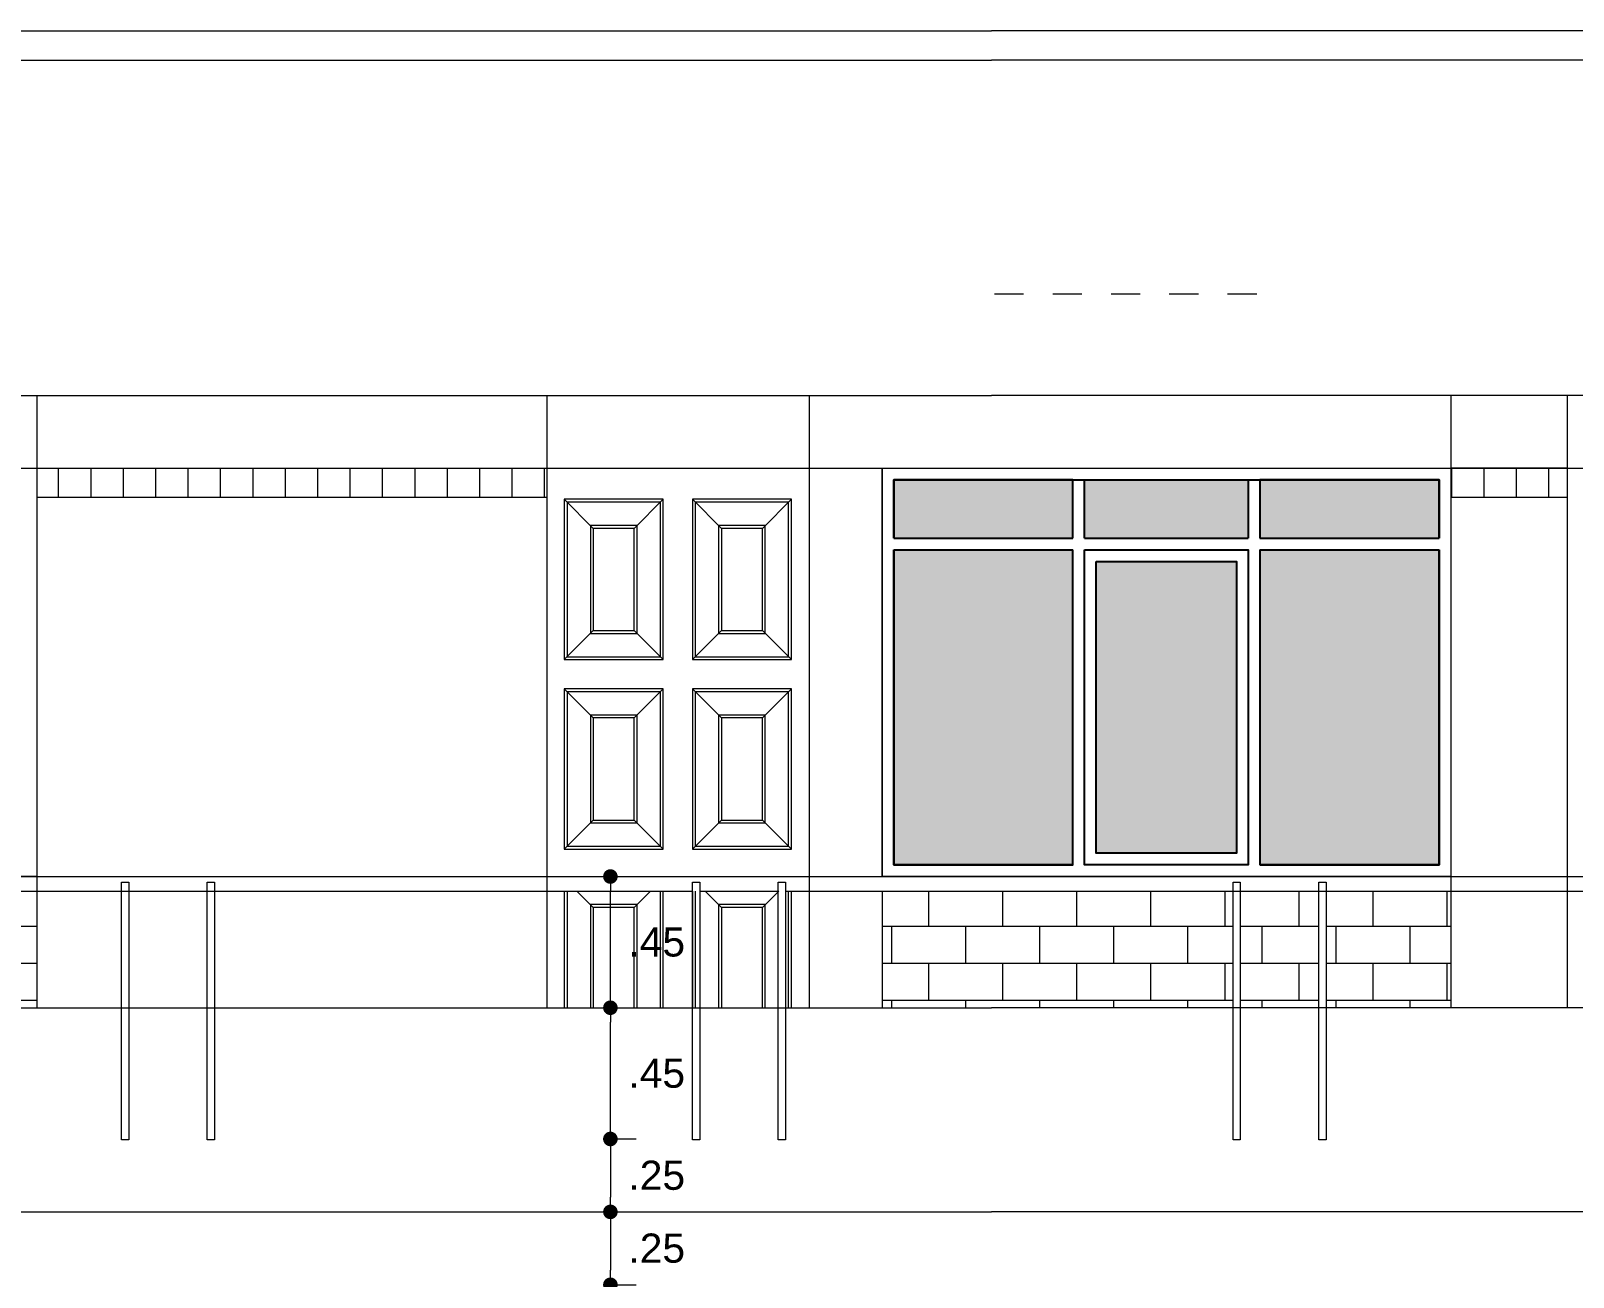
# Model space of a CAD drawing. Header units: millimetres. Extents: x 2178 to 2304, y 1220 to 1359.
# Drawn here: x 2266.21 to 2271.5, y 1240.53 to 1244.8 of the extents above; entities that cross this region are included whole.
import ezdxf

# ---------------------------------------------------------------- set-up
doc = ezdxf.new("R2010")
doc.units = ezdxf.units.MM
doc.linetypes.add('HIDDEN2', pattern=[0.1875, 0.125, -0.0625])
doc.layers.get('0').update_dxf_attribs({"lineweight": 0})
for name, color, linetype, lineweight in [('Pluma 0.10', 252, 'Continuous', 0), ('Proy. Volado', 150, 'HIDDEN2', 5), ('VIDRIOS', 250, 'Continuous', 5)]:
    doc.layers.add(name, color=color, linetype=linetype, lineweight=lineweight)
doc.layers.add('Vidrio', color=150, linetype='Continuous')
doc.styles.add('ARIAL', font='arial.ttf')
doc.dimstyles.new('RPM 50', dxfattribs={"dimtxt": 0.1, "dimasz": 0.05, "dimexe": 0.0885, "dimexo": 0.1535, "dimgap": 0.071, "dimtad": 2, "dimtih": 1, "dimtoh": 1, "dimzin": 4, "dimdsep": 46, "dimtxsty": 'ARIAL', "dimblk": 'DOT', "dimcen": 0.4, "dimdle": 0.25, "dimclrd": 8, "dimclre": 8, "dimclrt": 9, "dimadec": 0, "dimazin": 0, "dimtfac": 1, "dimtix": 1, "dimtmove": 0, "dimatfit": 3, "dimldrblk": 'DOT', "dimfxl": 0.5, "dimfxlon": 1, "dimlwd": 0, "dimlwe": 0, "dimarcsym": 0})

# ---------------------------------------------------------------- blocks, each defined once
blk = doc.blocks.new('_DOT')
at = {"color": 0, "linetype": 'ByBlock'}
blk.add_line((-0.5, 0), (-1, 0), dxfattribs=at)
at = {"color": 0, "linetype": 'ByBlock', "const_width": 0.5}
blk.add_lwpolyline([(-0.25, 0, 1), (0.25, 0, 1)], format="xyb", close=True, dxfattribs=at)
blk = doc.blocks.new('*D1556')
at = {"color": 8, "lineweight": 0, "transparency": 16777216}
for p, q in [((2268.1973, 1241.4546), (2268.2858, 1241.4546)), ((2268.1973, 1241.0546), (2268.1973, 1241.4046)), ((2268.1973, 1241.0046), (2268.2858, 1241.0046))]:
    blk.add_line(p, q, dxfattribs=at)
at = {"layer": 'Defpoints', "color": 0, "transparency": 16777216}
for p in [(2268.1722, 1241.4546), (2268.1973, 1241.4546), (2268.1973, 1241.0046)]:
    blk.add_point(p, dxfattribs=at)
at = {"color": 8, "lineweight": 0, "transparency": 16777216, "xscale": 0.05, "yscale": 0.05, "zscale": 0.05}
for p, rotation in [((2268.1973, 1241.4546), 90), ((2268.1973, 1241.0046), 270)]:
    blk.add_blockref('_DOT', p, dxfattribs=dict(at, rotation=rotation))
at = {"color": 9, "transparency": 16777216, "insert": (2268.3563, 1241.2296), "char_height": 0.1, "attachment_point": 5, "style": 'ARIAL'}
blk.add_mtext('.45', dxfattribs=at)
blk = doc.blocks.new('*D1557')
at = {"color": 8, "lineweight": 0, "transparency": 16777216}
for p, q in [((2268.1973, 1241.9046), (2268.2858, 1241.9046)), ((2268.1973, 1241.5046), (2268.1973, 1241.8546)), ((2268.1973, 1241.4546), (2268.2858, 1241.4546))]:
    blk.add_line(p, q, dxfattribs=at)
at = {"layer": 'Defpoints', "color": 0, "transparency": 16777216}
for p in [(2268.1973, 1241.9046), (2268.1973, 1241.9046), (2268.1722, 1241.4546)]:
    blk.add_point(p, dxfattribs=at)
at = {"color": 8, "lineweight": 0, "transparency": 16777216, "xscale": 0.05, "yscale": 0.05, "zscale": 0.05}
for p, rotation in [((2268.1973, 1241.9046), 90), ((2268.1973, 1241.4546), 270)]:
    blk.add_blockref('_DOT', p, dxfattribs=dict(at, rotation=rotation))
at = {"color": 9, "transparency": 16777216, "insert": (2268.3563, 1241.6796), "char_height": 0.1, "attachment_point": 5, "style": 'ARIAL'}
blk.add_mtext('.45', dxfattribs=at)
blk = doc.blocks.new('*D1558')
at = {"color": 8, "lineweight": 0, "transparency": 16777216}
for p, q in [((2268.1973, 1241.0046), (2268.2858, 1241.0046)), ((2268.1973, 1240.9546), (2268.1973, 1240.8046)), ((2268.1973, 1240.7546), (2268.2858, 1240.7546))]:
    blk.add_line(p, q, dxfattribs=at)
at = {"layer": 'Defpoints', "color": 0, "transparency": 16777216}
for p in [(2268.1973, 1241.0046), (2268.1973, 1240.7546), (2268.1973, 1240.7546)]:
    blk.add_point(p, dxfattribs=at)
at = {"color": 8, "lineweight": 0, "transparency": 16777216, "xscale": 0.05, "yscale": 0.05, "zscale": 0.05}
for p, rotation in [((2268.1973, 1241.0046), 90), ((2268.1973, 1240.7546), 270)]:
    blk.add_blockref('_DOT', p, dxfattribs=dict(at, rotation=rotation))
at = {"color": 9, "transparency": 16777216, "insert": (2268.3563, 1240.8796), "char_height": 0.1, "attachment_point": 5, "style": 'ARIAL'}
blk.add_mtext('.25', dxfattribs=at)
blk = doc.blocks.new('*D1559')
at = {"color": 8, "lineweight": 0, "transparency": 16777216}
for p, q in [((2268.1973, 1240.7546), (2268.2858, 1240.7546)), ((2268.1973, 1240.7046), (2268.1973, 1240.5546)), ((2268.1973, 1240.5046), (2268.2858, 1240.5046))]:
    blk.add_line(p, q, dxfattribs=at)
at = {"layer": 'Defpoints', "color": 0, "transparency": 16777216}
for p in [(2268.1973, 1240.7546), (2268.119, 1240.5046), (2268.1973, 1240.5046)]:
    blk.add_point(p, dxfattribs=at)
at = {"color": 8, "lineweight": 0, "transparency": 16777216, "xscale": 0.05, "yscale": 0.05, "zscale": 0.05}
for p, rotation in [((2268.1973, 1240.7546), 90), ((2268.1973, 1240.5046), 270)]:
    blk.add_blockref('_DOT', p, dxfattribs=dict(at, rotation=rotation))
at = {"color": 9, "transparency": 16777216, "insert": (2268.3563, 1240.6296), "char_height": 0.1, "attachment_point": 5, "style": 'ARIAL'}
blk.add_mtext('.25', dxfattribs=at)

msp = doc.modelspace()

# ---------------------------------------------------------------- hatches: boundary and pattern name
at = {"layer": 'Pluma 0.10'}
h = msp.add_hatch(dxfattribs=at)
h.set_pattern_fill('LINE', color=256, scale=0.035, angle=90)
h.set_pattern_definition([(90, (1087.04629, -581.85824), (-0.111125, 7e-18), [])])
h.paths.add_polyline_path([(2261.6995, 1243.3046), (2260.8323, 1243.3046), (2260.7258, 1243.2046), (2261.6995, 1243.2046)])
h.paths.add_polyline_path([(2263.6295, 1243.3046), (2262.6295, 1243.3046), (2262.6295, 1243.2046), (2263.6295, 1243.2046)])
h.paths.add_polyline_path([(2267.9795, 1243.3046), (2266.2295, 1243.3046), (2266.2295, 1243.2046), (2267.9795, 1243.2046)])
h.paths.add_polyline_path([(2272.8295, 1243.3046), (2272.3795, 1243.3046), (2272.3795, 1243.2046), (2272.8295, 1243.2046)])
h.paths.add_polyline_path([(2276.3795, 1243.3046), (2274.8393, 1243.3046), (2274.8393, 1243.2046), (2276.3795, 1243.2046)])
h = msp.add_hatch(dxfattribs=at)
h.set_pattern_fill('LINE', color=256, scale=0.035, angle=90)
h.set_pattern_definition([(90, (1087.04629, -579.05824), (-0.111125, 7e-18), [])])
h.paths.add_polyline_path([(2271.4795, 1243.3046), (2271.0795, 1243.3046), (2271.0795, 1243.2046), (2271.4795, 1243.2046)])
h = msp.add_hatch(dxfattribs=at)
h.set_pattern_fill('BRICK', color=256, scale=0.02)
h.set_pattern_definition([(0, (1087.04629, -581.85824), (0, 0.127), []), (90, (1087.04629, -581.85824), (-0.254, 2e-17), [0.127, -0.127]), (90, (1087.17329, -581.85824), (-0.254, 2e-17), [-0.127, 0.127])])
h.paths.add_polyline_path([(2264.4825, 1241.8546), (2263.6295, 1241.8546), (2263.6295, 1241.4546), (2264.4825, 1241.4546)])
h.paths.add_polyline_path([(2264.7766, 1241.8546), (2264.5072, 1241.8546), (2264.5072, 1241.4546), (2264.7766, 1241.4546)])
h.paths.add_polyline_path([(2266.2295, 1241.8546), (2264.8013, 1241.8546), (2264.8013, 1241.4546), (2266.2295, 1241.4546)])
h.paths.add_polyline_path([(2270.3332, 1241.8546), (2269.1295, 1241.8546), (2269.1295, 1241.4546), (2269.5045, 1241.4546), (2270.3332, 1241.4546)])
h.paths.add_polyline_path([(2270.6273, 1241.8546), (2270.3579, 1241.8546), (2270.3579, 1241.4546), (2270.6273, 1241.4546)])
h.paths.add_polyline_path([(2271.0795, 1241.8546), (2270.652, 1241.8546), (2270.652, 1241.4546), (2271.0795, 1241.4546)])
h.paths.add_polyline_path([(2274.2795, 1241.8546), (2272.8295, 1241.8546), (2272.8295, 1241.4546), (2274.2795, 1241.4546)])
h.paths.add_polyline_path([(2274.5736, 1241.8546), (2274.3042, 1241.8546), (2274.3042, 1241.4546), (2274.5736, 1241.4546)])
h.paths.add_polyline_path([(2274.8393, 1241.8546), (2274.5983, 1241.8546), (2274.5983, 1241.4546), (2274.8393, 1241.4546)])
at = {"layer": 'VIDRIOS'}
h = msp.add_hatch(color=256, dxfattribs=at)
h.set_gradient(color1=(157, 154, 158), rotation=45, one_color=1, tint=1, name='HEMISPHERICAL')
h.paths.add_polyline_path([(2269.7839, 1243.0246), (2269.1695, 1243.0246), (2269.1695, 1241.9446), (2269.7839, 1241.9446)])
h.paths.add_polyline_path([(2269.7839, 1243.2646), (2269.1695, 1243.2646), (2269.1695, 1243.0646), (2269.7839, 1243.0646)])
h.paths.add_polyline_path([(2270.3851, 1243.2646), (2269.8239, 1243.2646), (2269.8239, 1243.0646), (2270.3851, 1243.0646)])
h.paths.add_polyline_path([(2270.3451, 1242.9846), (2269.8639, 1242.9846), (2269.8639, 1241.9846), (2270.3451, 1241.9846)])
h.paths.add_polyline_path([(2271.0395, 1243.0246), (2270.4251, 1243.0246), (2270.4251, 1241.9446), (2271.0395, 1241.9446)])
h.paths.add_polyline_path([(2271.0395, 1243.2646), (2270.4251, 1243.2646), (2270.4251, 1243.0646), (2271.0395, 1243.0646)])

# ---------------------------------------------------------------- linework, layer by layer
for points in [[(2262.7295, 1244.7046), (2269.5045, 1244.7046)], [(2277.9795, 1244.7046), (2269.5045, 1244.7046)], [(2261.0987, 1243.5546), (2269.5045, 1243.5546)], [(2266.2295, 1243.5546), (2266.2295, 1241.4546)], [(2267.9795, 1243.5546), (2267.9795, 1241.4546)], [(2268.8795, 1243.5546), (2268.8795, 1241.4546)], [(2277.9103, 1243.5546), (2269.5045, 1243.5546)], [(2271.0795, 1243.5546), (2271.0795, 1241.4546)], [(2271.4795, 1243.5546), (2271.4795, 1241.4546)], [(2266.2295, 1243.3046), (2266.2295, 1241.4546)], [(2267.9795, 1243.3046), (2267.9795, 1241.9046)], [(2268.8795, 1243.3046), (2268.8795, 1241.9046)], [(2269.1295, 1243.3046), (2269.1295, 1241.9046)], [(2271.0795, 1243.3046), (2271.0795, 1241.9046)], [(2271.4795, 1243.3046), (2271.4795, 1241.9046)], [(2267.9795, 1241.8546), (2267.9795, 1241.4546)], [(2268.8795, 1241.8546), (2268.8795, 1241.4546)], [(2269.1295, 1241.8546), (2269.1295, 1241.4546)], [(2271.0795, 1241.8546), (2271.0795, 1241.4546)], [(2271.4795, 1241.8546), (2271.4795, 1241.4546)], [(2262.8052, 1241.4546), (2269.5045, 1241.4546)], [(2276.2038, 1241.4546), (2269.5045, 1241.4546)], [(2261.1935, 1240.7546), (2269.5045, 1240.7546)], [(2277.8155, 1240.7546), (2269.5045, 1240.7546)]]:
    msp.add_lwpolyline(points)
for points in [[(2263.6295, 1243.3046), (2266.2295, 1243.3046), (2266.2295, 1241.9046), (2263.6295, 1241.9046)], [(2269.1295, 1243.3046), (2271.0795, 1243.3046), (2271.0795, 1241.9046), (2269.1295, 1241.9046)]]:
    msp.add_lwpolyline(points, close=True)
at = {"layer": 'Pluma 0.10'}
for p, q in [((2268.3786, 1243.1984), (2268.0386, 1243.1984)), ((2268.0386, 1243.1984), (2268.0386, 1242.6484)), ((2268.1386, 1243.0984), (2268.0386, 1243.1984)), ((2268.3786, 1243.1984), (2268.0386, 1243.1984)), ((2268.0386, 1243.1984), (2268.0386, 1242.6484)), ((2268.1386, 1243.0984), (2268.0386, 1243.1984)), ((2268.3686, 1243.1884), (2268.0486, 1243.1884)), ((2268.0486, 1243.1884), (2268.0486, 1242.6584)), ((2268.3686, 1243.1884), (2268.0486, 1243.1884)), ((2268.0486, 1243.1884), (2268.0486, 1242.6584)), ((2268.2786, 1243.0984), (2268.3786, 1243.1984)), ((2268.2786, 1243.0984), (2268.3786, 1243.1984)), ((2268.3686, 1242.6584), (2268.3686, 1243.1884)), ((2268.3686, 1242.6584), (2268.3686, 1243.1884)), ((2268.3786, 1242.6484), (2268.3786, 1243.1984)), ((2268.3786, 1243.1984), (2268.3786, 1243.1984)), ((2268.3786, 1242.6484), (2268.3786, 1243.1984)), ((2268.3786, 1243.1984), (2268.3786, 1243.1984)), ((2268.8186, 1243.1984), (2268.4786, 1243.1984)), ((2268.4786, 1243.1984), (2268.4786, 1242.6484)), ((2268.5786, 1243.0984), (2268.4786, 1243.1984)), ((2268.8186, 1243.1984), (2268.4786, 1243.1984)), ((2268.4786, 1243.1984), (2268.4786, 1242.6484)), ((2268.5786, 1243.0984), (2268.4786, 1243.1984)), ((2268.8086, 1243.1884), (2268.4886, 1243.1884)), ((2268.4886, 1243.1884), (2268.4886, 1242.6584)), ((2268.8086, 1243.1884), (2268.4886, 1243.1884)), ((2268.4886, 1243.1884), (2268.4886, 1242.6584)), ((2268.7186, 1243.0984), (2268.8186, 1243.1984)), ((2268.7186, 1243.0984), (2268.8186, 1243.1984)), ((2268.8086, 1242.6584), (2268.8086, 1243.1884)), ((2268.8086, 1242.6584), (2268.8086, 1243.1884)), ((2268.8186, 1242.6484), (2268.8186, 1243.1984)), ((2268.8186, 1243.1984), (2268.8186, 1243.1984)), ((2268.8186, 1242.6484), (2268.8186, 1243.1984)), ((2268.8186, 1243.1984), (2268.8186, 1243.1984)), ((2268.2886, 1243.1084), (2268.1286, 1243.1084)), ((2268.1286, 1243.1084), (2268.1286, 1242.7384)), ((2268.2886, 1243.1084), (2268.1286, 1243.1084)), ((2268.1286, 1243.1084), (2268.1286, 1242.7384)), ((2268.2786, 1243.0984), (2268.1386, 1243.0984)), ((2268.1386, 1243.0984), (2268.1386, 1242.7484)), ((2268.2786, 1243.0984), (2268.1386, 1243.0984)), ((2268.1386, 1243.0984), (2268.1386, 1242.7484)), ((2268.2786, 1242.7484), (2268.2786, 1243.0984)), ((2268.2786, 1242.7484), (2268.2786, 1243.0984)), ((2268.2886, 1242.7384), (2268.2886, 1243.1084)), ((2268.2886, 1242.7384), (2268.2886, 1243.1084)), ((2268.7286, 1243.1084), (2268.5686, 1243.1084)), ((2268.5686, 1243.1084), (2268.5686, 1242.7384)), ((2268.7286, 1243.1084), (2268.5686, 1243.1084)), ((2268.5686, 1243.1084), (2268.5686, 1242.7384)), ((2268.7186, 1243.0984), (2268.5786, 1243.0984)), ((2268.5786, 1243.0984), (2268.5786, 1242.7484)), ((2268.7186, 1243.0984), (2268.5786, 1243.0984)), ((2268.5786, 1243.0984), (2268.5786, 1242.7484)), ((2268.7186, 1242.7484), (2268.7186, 1243.0984)), ((2268.7186, 1242.7484), (2268.7186, 1243.0984)), ((2268.7286, 1242.7384), (2268.7286, 1243.1084)), ((2268.7286, 1242.7384), (2268.7286, 1243.1084)), ((2268.1386, 1242.7484), (2268.0386, 1242.6484)), ((2268.1386, 1242.7484), (2268.0386, 1242.6484)), ((2268.1286, 1242.7384), (2268.2886, 1242.7384)), ((2268.1286, 1242.7384), (2268.2886, 1242.7384)), ((2268.1386, 1242.7484), (2268.2786, 1242.7484)), ((2268.1386, 1242.7484), (2268.2786, 1242.7484)), ((2268.3786, 1242.6484), (2268.2786, 1242.7484)), ((2268.3786, 1242.6484), (2268.2786, 1242.7484)), ((2268.5786, 1242.7484), (2268.4786, 1242.6484)), ((2268.5786, 1242.7484), (2268.4786, 1242.6484)), ((2268.5686, 1242.7384), (2268.7286, 1242.7384)), ((2268.5686, 1242.7384), (2268.7286, 1242.7384)), ((2268.5786, 1242.7484), (2268.7186, 1242.7484)), ((2268.5786, 1242.7484), (2268.7186, 1242.7484)), ((2268.8186, 1242.6484), (2268.7186, 1242.7484)), ((2268.8186, 1242.6484), (2268.7186, 1242.7484)), ((2268.0386, 1242.6484), (2268.3786, 1242.6484)), ((2268.0386, 1242.6484), (2268.3786, 1242.6484)), ((2268.0486, 1242.6584), (2268.3686, 1242.6584)), ((2268.0486, 1242.6584), (2268.3686, 1242.6584)), ((2268.4786, 1242.6484), (2268.8186, 1242.6484)), ((2268.4786, 1242.6484), (2268.8186, 1242.6484)), ((2268.4886, 1242.6584), (2268.8086, 1242.6584)), ((2268.4886, 1242.6584), (2268.8086, 1242.6584)), ((2268.3786, 1242.5484), (2268.0386, 1242.5484)), ((2268.0386, 1242.5484), (2268.0386, 1241.9984)), ((2268.1386, 1242.4484), (2268.0386, 1242.5484)), ((2268.3786, 1242.5484), (2268.0386, 1242.5484)), ((2268.0386, 1242.5484), (2268.0386, 1241.9984)), ((2268.1386, 1242.4484), (2268.0386, 1242.5484)), ((2268.3686, 1242.5384), (2268.0486, 1242.5384)), ((2268.0486, 1242.5384), (2268.0486, 1242.0084)), ((2268.3686, 1242.5384), (2268.0486, 1242.5384)), ((2268.0486, 1242.5384), (2268.0486, 1242.0084)), ((2268.2786, 1242.4484), (2268.3786, 1242.5484)), ((2268.2786, 1242.4484), (2268.3786, 1242.5484)), ((2268.3686, 1242.0084), (2268.3686, 1242.5384)), ((2268.3686, 1242.0084), (2268.3686, 1242.5384)), ((2268.3786, 1241.9984), (2268.3786, 1242.5484)), ((2268.3786, 1242.5484), (2268.3786, 1242.5484)), ((2268.3786, 1241.9984), (2268.3786, 1242.5484)), ((2268.3786, 1242.5484), (2268.3786, 1242.5484)), ((2268.8186, 1242.5484), (2268.4786, 1242.5484)), ((2268.4786, 1242.5484), (2268.4786, 1241.9984)), ((2268.5786, 1242.4484), (2268.4786, 1242.5484)), ((2268.8186, 1242.5484), (2268.4786, 1242.5484)), ((2268.4786, 1242.5484), (2268.4786, 1241.9984)), ((2268.5786, 1242.4484), (2268.4786, 1242.5484)), ((2268.8086, 1242.5384), (2268.4886, 1242.5384)), ((2268.4886, 1242.5384), (2268.4886, 1242.0084)), ((2268.8086, 1242.5384), (2268.4886, 1242.5384)), ((2268.4886, 1242.5384), (2268.4886, 1242.0084)), ((2268.7186, 1242.4484), (2268.8186, 1242.5484)), ((2268.7186, 1242.4484), (2268.8186, 1242.5484)), ((2268.8086, 1242.0084), (2268.8086, 1242.5384)), ((2268.8086, 1242.0084), (2268.8086, 1242.5384)), ((2268.8186, 1241.9984), (2268.8186, 1242.5484)), ((2268.8186, 1242.5484), (2268.8186, 1242.5484)), ((2268.8186, 1241.9984), (2268.8186, 1242.5484)), ((2268.8186, 1242.5484), (2268.8186, 1242.5484)), ((2268.2886, 1242.4584), (2268.1286, 1242.4584)), ((2268.1286, 1242.4584), (2268.1286, 1242.0884)), ((2268.2886, 1242.4584), (2268.1286, 1242.4584)), ((2268.1286, 1242.4584), (2268.1286, 1242.0884)), ((2268.2786, 1242.4484), (2268.1386, 1242.4484)), ((2268.1386, 1242.4484), (2268.1386, 1242.0984)), ((2268.2786, 1242.4484), (2268.1386, 1242.4484)), ((2268.1386, 1242.4484), (2268.1386, 1242.0984)), ((2268.2786, 1242.0984), (2268.2786, 1242.4484)), ((2268.2786, 1242.0984), (2268.2786, 1242.4484)), ((2268.2886, 1242.0884), (2268.2886, 1242.4584)), ((2268.2886, 1242.0884), (2268.2886, 1242.4584)), ((2268.7286, 1242.4584), (2268.5686, 1242.4584)), ((2268.5686, 1242.4584), (2268.5686, 1242.0884)), ((2268.7286, 1242.4584), (2268.5686, 1242.4584)), ((2268.5686, 1242.4584), (2268.5686, 1242.0884)), ((2268.7186, 1242.4484), (2268.5786, 1242.4484)), ((2268.5786, 1242.4484), (2268.5786, 1242.0984)), ((2268.7186, 1242.4484), (2268.5786, 1242.4484)), ((2268.5786, 1242.4484), (2268.5786, 1242.0984)), ((2268.7186, 1242.0984), (2268.7186, 1242.4484)), ((2268.7186, 1242.0984), (2268.7186, 1242.4484)), ((2268.7286, 1242.0884), (2268.7286, 1242.4584)), ((2268.7286, 1242.0884), (2268.7286, 1242.4584)), ((2268.1386, 1242.0984), (2268.0386, 1241.9984)), ((2268.1386, 1242.0984), (2268.0386, 1241.9984)), ((2268.1386, 1242.0984), (2268.2786, 1242.0984)), ((2268.1386, 1242.0984), (2268.2786, 1242.0984)), ((2268.3786, 1241.9984), (2268.2786, 1242.0984)), ((2268.3786, 1241.9984), (2268.2786, 1242.0984)), ((2268.5786, 1242.0984), (2268.4786, 1241.9984)), ((2268.5786, 1242.0984), (2268.4786, 1241.9984)), ((2268.5786, 1242.0984), (2268.7186, 1242.0984)), ((2268.5786, 1242.0984), (2268.7186, 1242.0984)), ((2268.8186, 1241.9984), (2268.7186, 1242.0984)), ((2268.8186, 1241.9984), (2268.7186, 1242.0984)), ((2268.1286, 1242.0884), (2268.2886, 1242.0884)), ((2268.1286, 1242.0884), (2268.2886, 1242.0884)), ((2268.5686, 1242.0884), (2268.7286, 1242.0884)), ((2268.5686, 1242.0884), (2268.7286, 1242.0884)), ((2268.0386, 1241.9984), (2268.3786, 1241.9984)), ((2268.0386, 1241.9984), (2268.3786, 1241.9984)), ((2268.0486, 1242.0084), (2268.3686, 1242.0084)), ((2268.0486, 1242.0084), (2268.3686, 1242.0084)), ((2268.4786, 1241.9984), (2268.8186, 1241.9984)), ((2268.4786, 1241.9984), (2268.8186, 1241.9984)), ((2268.4886, 1242.0084), (2268.8086, 1242.0084)), ((2268.4886, 1242.0084), (2268.8086, 1242.0084)), ((2268.0386, 1241.8546), (2268.0386, 1241.4546)), ((2268.0386, 1241.8546), (2268.0386, 1241.4546)), ((2268.0486, 1241.8546), (2268.0486, 1241.4546)), ((2268.0486, 1241.8546), (2268.0486, 1241.4546)), ((2268.1386, 1241.7984), (2268.0825, 1241.8546)), ((2268.1386, 1241.7984), (2268.0825, 1241.8546)), ((2268.2786, 1241.7984), (2268.3348, 1241.8546)), ((2268.2786, 1241.7984), (2268.3348, 1241.8546)), ((2268.3686, 1241.4546), (2268.3686, 1241.8546)), ((2268.3686, 1241.4546), (2268.3686, 1241.8546)), ((2268.3786, 1241.4546), (2268.3786, 1241.8546)), ((2268.3786, 1241.4546), (2268.3786, 1241.8546)), ((2268.4786, 1241.8546), (2268.4786, 1241.4546)), ((2268.4786, 1241.8546), (2268.4786, 1241.4546)), ((2268.4886, 1241.8546), (2268.4886, 1241.4546)), ((2268.5786, 1241.7984), (2268.5225, 1241.8546)), ((2268.5786, 1241.7984), (2268.5225, 1241.8546)), ((2268.7186, 1241.7984), (2268.7748, 1241.8546)), ((2268.7186, 1241.7984), (2268.7748, 1241.8546)), ((2268.8086, 1241.4546), (2268.8086, 1241.8546)), ((2268.8086, 1241.4546), (2268.8086, 1241.8546)), ((2268.8186, 1241.4546), (2268.8186, 1241.8546)), ((2268.8186, 1241.4546), (2268.8186, 1241.8546)), ((2268.2886, 1241.8084), (2268.1286, 1241.8084)), ((2268.1286, 1241.8084), (2268.1286, 1241.4546)), ((2268.2886, 1241.8084), (2268.1286, 1241.8084)), ((2268.1286, 1241.8084), (2268.1286, 1241.4546)), ((2268.2786, 1241.7984), (2268.1386, 1241.7984)), ((2268.1386, 1241.7984), (2268.1386, 1241.4546)), ((2268.2786, 1241.7984), (2268.1386, 1241.7984)), ((2268.1386, 1241.7984), (2268.1386, 1241.4546)), ((2268.2786, 1241.4546), (2268.2786, 1241.7984)), ((2268.2786, 1241.4546), (2268.2786, 1241.7984)), ((2268.2886, 1241.4546), (2268.2886, 1241.8084)), ((2268.2886, 1241.4546), (2268.2886, 1241.8084)), ((2268.7286, 1241.8084), (2268.5686, 1241.8084)), ((2268.5686, 1241.8084), (2268.5686, 1241.4546)), ((2268.7286, 1241.8084), (2268.5686, 1241.8084)), ((2268.5686, 1241.8084), (2268.5686, 1241.4546)), ((2268.7186, 1241.7984), (2268.5786, 1241.7984)), ((2268.5786, 1241.7984), (2268.5786, 1241.4546)), ((2268.7186, 1241.7984), (2268.5786, 1241.7984)), ((2268.5786, 1241.7984), (2268.5786, 1241.4546)), ((2268.7186, 1241.4546), (2268.7186, 1241.7984)), ((2268.7186, 1241.4546), (2268.7186, 1241.7984)), ((2268.7286, 1241.4546), (2268.7286, 1241.8084)), ((2268.7286, 1241.4546), (2268.7286, 1241.8084))]:
    msp.add_line(p, q, dxfattribs=at)
for points in [[(2262.7295, 1244.8046), (2269.5045, 1244.8046)], [(2278.1983, 1244.8046), (2269.5045, 1244.8046)], [(2260.8323, 1243.3046), (2276.3795, 1243.3046)], [(2271.4795, 1243.3046), (2271.0795, 1243.3046)], [(2267.9795, 1243.2046), (2266.2295, 1243.2046)], [(2271.4795, 1243.2046), (2271.0795, 1243.2046)], [(2262.8052, 1241.9046), (2276.2038, 1241.9046)], [(2262.8052, 1241.8546), (2268.479, 1241.8546)], [(2268.5037, 1241.8546), (2268.7748, 1241.8546)], [(2268.7978, 1241.8546), (2276.2038, 1241.8546)]]:
    msp.add_lwpolyline(points, dxfattribs=at)
for points in [[(2266.5207, 1241.8857), (2266.5454, 1241.8857), (2266.5454, 1241.0021), (2266.5207, 1241.0021)], [(2266.8148, 1241.8857), (2266.8395, 1241.8857), (2266.8395, 1241.0021), (2266.8148, 1241.0021)], [(2268.479, 1241.8857), (2268.5037, 1241.8857), (2268.5037, 1241.0021), (2268.479, 1241.0021)], [(2268.7731, 1241.8857), (2268.7978, 1241.8857), (2268.7978, 1241.0021), (2268.7731, 1241.0021)], [(2270.3332, 1241.8857), (2270.3579, 1241.8857), (2270.3579, 1241.0021), (2270.3332, 1241.0021)], [(2270.6273, 1241.8857), (2270.652, 1241.8857), (2270.652, 1241.0021), (2270.6273, 1241.0021)]]:
    msp.add_lwpolyline(points, close=True, dxfattribs=at)
at = {"layer": 'Proy. Volado', "ltscale": 0.5}
msp.add_lwpolyline([(2270.4144, 1243.9011), (2269.4528, 1243.9011)], dxfattribs=at)
at = {"layer": 'Vidrio'}
for p, q in [((2269.1695, 1243.0646), (2269.7839, 1243.0646)), ((2269.8239, 1243.0646), (2270.3851, 1243.0646)), ((2270.4251, 1243.0646), (2271.0395, 1243.0646)), ((2269.1695, 1243.0246), (2269.7839, 1243.0246)), ((2269.8239, 1243.0246), (2270.3851, 1243.0246)), ((2270.4251, 1243.0246), (2271.0395, 1243.0246))]:
    msp.add_line(p, q, dxfattribs=at)
for points in [[(2269.1695, 1243.0646), (2269.1695, 1243.2646), (2271.0395, 1243.2646), (2271.0395, 1243.0646)], [(2269.1695, 1243.2646), (2269.1695, 1243.0646)], [(2269.7839, 1243.0646), (2269.7839, 1243.2646), (2269.1695, 1243.2646)], [(2269.8239, 1243.0646), (2269.8239, 1243.2646), (2269.8239, 1243.2646)], [(2270.3851, 1243.2646), (2270.3851, 1243.0646)], [(2270.4251, 1243.2646), (2270.4251, 1243.0646)], [(2271.0395, 1243.0646), (2271.0395, 1243.2646), (2270.4251, 1243.2646)], [(2269.7839, 1241.9446), (2269.1695, 1241.9446), (2269.1695, 1243.0246)], [(2269.1695, 1243.0246), (2269.1695, 1241.9446)], [(2269.1695, 1241.9446), (2269.7839, 1241.9446), (2269.7839, 1243.0246)], [(2269.8239, 1241.9446), (2269.8239, 1241.9446), (2269.8239, 1243.0246)], [(2270.3851, 1243.0246), (2270.3851, 1241.9446)], [(2271.0395, 1243.0246), (2271.0395, 1241.9446), (2270.4251, 1241.9446)], [(2270.4251, 1243.0246), (2270.4251, 1241.9446)], [(2270.4251, 1241.9446), (2271.0395, 1241.9446), (2271.0395, 1243.0246)], [(2270.3851, 1241.9446), (2269.8239, 1241.9446)]]:
    msp.add_lwpolyline(points, dxfattribs=at)
for points in [[(2269.8239, 1243.0246), (2270.3851, 1243.0246), (2270.3851, 1241.9446), (2269.8239, 1241.9446)], [(2269.8639, 1242.9846), (2270.3451, 1242.9846), (2270.3451, 1241.9846), (2269.8639, 1241.9846)]]:
    msp.add_lwpolyline(points, close=True, dxfattribs=at)

# ---------------------------------------------------------------- dimensions: what is measured, and where the dimension line sits
for base, p1, p2, picture, middle in [((2268.1973, 1241.9046), (2268.1722, 1241.4546), (2268.1973, 1241.9046), '*D1557', (2268.3563, 1241.6796)), ((2268.1973, 1240.5046), (2268.1973, 1240.7546), (2268.119, 1240.5046), '*D1559', (2268.3563, 1240.6296))]:
    dim = msp.add_linear_dim(base=base, p1=p1, p2=p2, angle=90, dimstyle='RPM 50', override={"dimtmove": 1})
    dim.commit()
    dim.dimension.update_dxf_attribs({"geometry": picture, "text_midpoint": middle})
for base, p2, picture, middle in [((2268.1973, 1241.4546), (2268.1722, 1241.4546), '*D1556', (2268.3563, 1241.2296)), ((2268.1973, 1240.7546), (2268.1973, 1240.7546), '*D1558', (2268.3563, 1240.8796))]:
    dim = msp.add_linear_dim(base=base, p1=(2268.1973, 1241.0046), p2=p2, angle=90, dimstyle='RPM 50')
    dim.commit()
    dim.dimension.update_dxf_attribs({"geometry": picture, "text_midpoint": middle})

doc.saveas('drawing.dxf')
